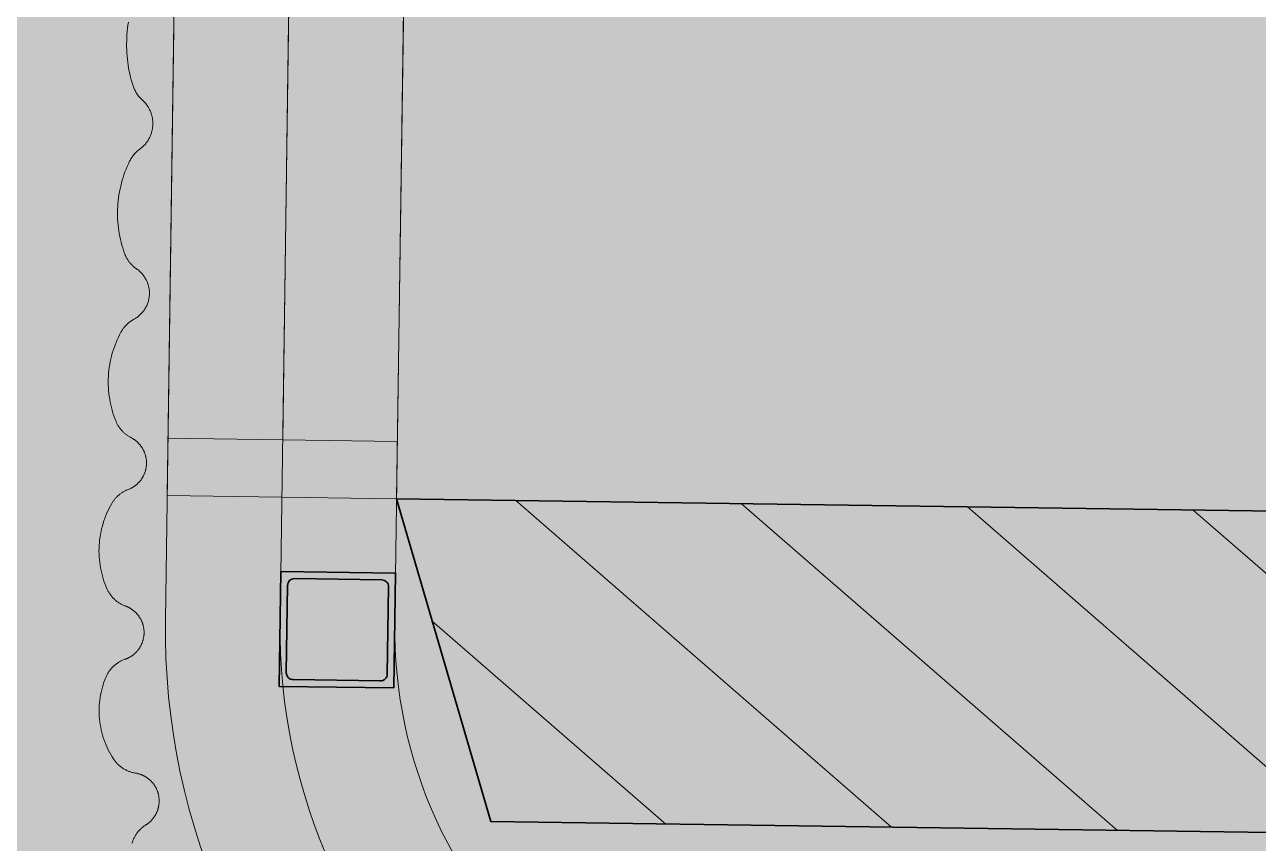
# Model space of a CAD drawing. Header units: millimetres. Extents: x 833941507 to 1669051331, y 817666127 to 1636299673.
# Drawn here: x 834547842 to 834548379, y 817985680 to 817986036 of the extents above; entities that cross this region are included whole.
import ezdxf

# ---------------------------------------------------------------- set-up
doc = ezdxf.new("R2010")
doc.units = ezdxf.units.MM
doc.header["$LTSCALE"] = 3
for name, color, linetype, lineweight in [('Hatch (LTC&CB)', 252, 'Continuous', 35), ('UAJ-22INWA', 6, 'Continuous', 35), ('UAJ-22INWA-a', 1, 'Continuous', 13), ('UAJ-22INWA-d', 7, 'Continuous', 5), ('UAJ-22INWA-h', 251, 'Continuous', 9), ('UAJ-23FLOR-a', 1, 'Continuous', 13), ('UAJ-23FLOR-h', 251, 'Continuous', 9), ('UAJ-42INFI', 1, 'Continuous', 18), ('UAJ-42INFI-h', 251, 'Continuous', 9), ('UAJ-53WATE', 6, 'Continuous', 13)]:
    doc.layers.add(name, color=color, linetype=linetype, lineweight=lineweight)
doc.layers.add('UAJ-00XREF', color=7, linetype='Continuous')

# ---------------------------------------------------------------- blocks, each defined once
blk = doc.blocks.new('GBP-LTC-LB01')
at = {"layer": 'UAJ-23FLOR-h'}
h = blk.add_hatch(dxfattribs=at)
h.set_pattern_fill('EARTH,_O', color=256, scale=180, angle=45)
h.set_pattern_definition([(48.9989, (834576001.8, 818046085.3), (-112.727, 1612.5107), [1143, -1143]), (48.9989, (834575678.3, 818046366.6), (-112.727, 1612.5107), [1143, -1143]), (48.9989, (834575354.8, 818046647.8), (-112.727, 1612.5107), [1143, -1143]), (138.9989, (834575340.7, 818046849.3), (-1612.5107, -112.727), [1143, -1143]), (138.9989, (834575621.9, 818047172.8), (-1612.5107, -112.727), [1143, -1143]), (138.9989, (834575903.1, 818047496.3), (-1612.5107, -112.727), [1143, -1143])])
h.paths.add_polyline_path([(834572173.05, 818200349.17), (834310583.74, 818182062.08), (834331502.24, 817882831.69), (834364939.69, 817885169.23), (834473095.7, 818011283.6), (834480533.7, 818020120.4), (834485095.05, 818025709.55), (834491375.7, 818033619), (834497063.4, 818041013), (834493145.8, 818043678.7), (834512788.5, 818074029.25), (834518712.45, 818083675.25), (834526231.3, 818096325.1), (834534646.05, 818111073.05), (834545956, 818131981.3), (834557204.6, 818154198.8), (834564040, 818168496.8), (834570941.16, 818183576.43), (834578367.8, 818200696.3)])
h.paths.add_polyline_path([(834382131.31, 817956469.98), (834418268.73, 817958996.07), (834422062.41, 817963855.9), (834428403.04, 817964299.38), (834467239.2, 818010695.58), (834466445.21, 818021738.79), (834476097.72, 818035709.03), (834485267.1, 818048983.2), (834487014.89, 818051460.43), (834497268.33, 818067303.42), (834492893.38, 818129890.09), (834448056.59, 818126755.66), (834416896.58, 818105052.11), (834382061.37, 818080788.99), (834386167.45, 818022059.16), (834377588.38, 818021459.47)], flags=16)
edge = h.paths.add_edge_path(flags=16)
edge.add_line((834540292.29, 818142076.07), (834533466.32, 818141614.13))
edge.add_line((834533466.32, 818141614.13), (834523258.01, 818143862.71))
edge.add_line((834523258.01, 818143862.71), (834525896.87, 818155838.93))
edge.add_arc((834558382.43, 818267025.45), 115835.02, 237.2183981, 253.7131266, ccw=False)
edge.add_line((834495664.92, 818169638.25), (834498267.59, 818132356.98))
edge.add_line((834498267.59, 818132356.98), (834496346.42, 818130135.01))
edge.add_line((834496346.42, 818130135.01), (834492879.88, 818129892.67))
edge.add_line((834492879.88, 818129892.67), (834494229.58, 818110587.62))
edge.add_line((834494229.58, 818110587.62), (834496326.13, 818110708.38))
edge.add_line((834496326.13, 818110708.38), (834498420.21, 818080753.55))
edge.add_line((834498420.21, 818080753.55), (834498046.12, 818080727.4))
edge.add_line((834498046.12, 818080727.4), (834498254.52, 818077746.38))
edge.add_line((834498254.52, 818077746.38), (834503061.09, 818078082.4))
edge.add_line((834503061.09, 818078082.4), (834504979.52, 818081212.1))
edge.add_line((834504979.52, 818081212.1), (834509429.02, 818088470.93))
edge.add_line((834509429.02, 818088470.93), (834515217.16, 818097913.59))
edge.add_line((834515217.16, 818097913.59), (834526067.43, 818116415.54))
edge.add_line((834526067.43, 818116415.54), (834532489.2, 818127888.68))
edge.add_line((834532489.2, 818127888.68), (834534830.9, 818132146.3))
edge.add_line((834534830.9, 818132146.3), (834540292.29, 818142076.07))
h = blk.add_hatch(dxfattribs=at)
h.set_pattern_fill('EARTH,_O', color=256, scale=180, angle=45)
h.set_pattern_definition([(45.0000001, (-1082349.7, 54794.9), (-3e-06, 1616.4461018), [1143, -1143]), (45.0000001, (-1082652.8, 55098), (-3e-06, 1616.4461018), [1143, -1143]), (45.0000001, (-1082955.9, 55401.1), (-3e-06, 1616.4461018), [1143, -1143]), (135.0000001, (-1082955.9, 55603.1), (-1616.4461018, -3e-06), [1143, -1143]), (135.0000001, (-1082652.8, 55906.2), (-1616.4461018, -3e-06), [1143, -1143]), (135.0000001, (-1082349.7, 56209.3), (-1616.4461018, -3e-06), [1143, -1143])])
h.paths.add_polyline_path([(834669469.25, 818015499.17), (834651080.82, 818014213.79), (834651091.33, 818014066.03), (834669479.76, 818015351.52)], flags=16)
edge = h.paths.add_edge_path()
edge.add_arc((834611763.61, 818123015.07), 22001.28, 94.000719, 118.688683)
edge.add_line((834601201.89, 818142315.5), (834593918.34, 818141228.38))
edge.add_arc((834611768.4, 818123014.03), 25502.69, 93.997159, 134.421275, ccw=False)
edge.add_line((834609990.68, 818148454.69), (834618164.36, 818149025.84))
edge.add_line((834618164.36, 818149025.84), (834618408.29, 818145534.91))
edge.add_line((834618408.29, 818145534.91), (834616365.41, 818145392.16))
edge.add_line((834616365.41, 818145392.16), (834616609.39, 818141900.69))
edge.add_line((834616609.39, 818141900.69), (834611621.55, 818141552.15))
edge.add_line((834611621.55, 818141552.15), (834611377.61, 818145043.07))
edge.add_line((834611377.61, 818145043.07), (834610228.61, 818144962.74))
h.paths.add_polyline_path([(834673232.94, 818197365.88), (834607546.49, 818192773.89), (834599172.5, 818174435.3), (834588349.1, 818152374.5), (834578621.55, 818133890.65), (834568418.3, 818115665.3), (834556456.7, 818095618.3), (834546606.4, 818080041.6), (834532219.3, 818058623.75), (834523692.15, 818046595.75), (834515683.5, 818035708.5), (834508244.2, 818025929.9), (834500656.3, 818016266.1), (834489786.8, 818002934.1), (834483448.3, 817995421.3), (834478637.6, 817989841.7), (834458453.75, 817967379.3), (834441506.5, 817949096.36), (834383075.75, 817886437.08), (834482026.69, 817893354.51), (834551919.04, 817920008.6), (834634905.13, 817930637.13), (834634023, 817939309.35), (834633770.07, 817941795.89), (834633577.69, 817943687.02), (834508697.04, 817930983.61), (834507053.46, 817930191.44), (834506409.46, 817939426.96), (834507656.94, 817945566.73), (834503417.08, 818006767.03), (834503064.37, 818011762.67), (834514052.91, 818025791.94), (834520784.65, 818034889.35), (834526318.86, 818042436.94), (834532381.69, 818050705.63), (834536345.72, 818056472.68), (834542258.41, 818065225.62), (834550405.86, 818077286.91), (834561579, 818095001.96), (834574522.66, 818117080.03), (834587768.88, 818140310.21), (834609774.13, 818143594.98), (834610001.97, 818140335.89), (834634252.54, 818142031.47), (834636806.9, 818105492.47), (834642791.48, 818105913.75), (834646278.56, 818056032.58), (834640293.17, 818055614.16), (834643382.34, 818011424.91), (834641138.41, 818011267.96), (834645775.78, 817944927.87), (834639048.36, 817944243.52), (834640362.12, 817931328.11), (834651070.39, 817932706.91), (834650587.67, 817936476.13), (834685105.74, 817940896.86), (834685588.46, 817937127.64), (834691373.79, 817937868.57)])
blk = doc.blocks.new('*U1272')
at = {"layer": 'UAJ-22INWA-h'}
h = blk.add_hatch(color=256, dxfattribs=at)
h.dxf.hatch_style = 1
h.paths.add_polyline_path([(0, -10), (50, -10), (50, 40), (0, 40)])
edge = h.paths.add_edge_path(flags=16)
edge.add_line((6, -7), (44, -7))
edge.add_arc((44, -4), 3, 270, 360)
edge.add_line((47, -4), (47, 34))
edge.add_arc((44, 34), 3, 360, 450)
edge.add_line((44, 37), (6, 37))
edge.add_arc((6, 34), 3, 90, 180)
edge.add_line((3, 34), (3, -4))
edge.add_arc((6, -4), 3, 180, 270)
at = {"layer": 'UAJ-22INWA'}
blk.add_lwpolyline([(0, -10), (50, -10), (50, 40), (0, 40)], close=True, dxfattribs=at)
blk.add_lwpolyline([(6, -7), (44, -7, 0.414214), (47, -4), (47, 34, 0.414214), (44, 37), (6, 37, 0.414214), (3, 34), (3, -4, 0.414214)], format="xyb", close=True, dxfattribs=at)
blk = doc.blocks.new('*U1209')
at = {"layer": 'UAJ-22INWA-a', "rotation": 179.9999999964139}
blk.add_blockref('*U1272', (50, -10), dxfattribs=at)
blk = doc.blocks.new('*U1210')
at = {"color": 0, "linetype": 'ByBlock', "lineweight": -2, "transparency": 16777216, "rotation": 269.1920313998855}
blk.add_blockref('*U1209', (834548003.22, 817985797.2), dxfattribs=at)
blk = doc.blocks.new('*U1201')
at = {"layer": 'UAJ-22INWA-d'}
for p, q in [((625, 100), (625, 0)), ((650, 100), (650, 0)), ((625, 50), (25, 50)), ((650, 0), (0, 0))]:
    blk.add_line(p, q, dxfattribs=at)
at = {"layer": 'UAJ-23FLOR-a'}
for p, q in [((650, 550), (650, 100)), ((650, 100), (0, 100))]:
    blk.add_line(p, q, dxfattribs=at)
blk = doc.blocks.new('inf_010')
at = {"layer": 'UAJ-42INFI'}
for points in [[(889560356, 757795264.89), (889560355.71, 757795266.16), (889560355.44, 757795267.44), (889560355.2, 757795268.73), (889560354.98, 757795270.03), (889560354.8, 757795271.34), (889560354.64, 757795272.66), (889560354.52, 757795273.98), (889560354.42, 757795275.31), (889560354.36, 757795276.65), (889560354.32, 757795277.98), (889560354.32, 757795279.32), (889560354.34, 757795280.66), (889560354.4, 757795282.01), (889560354.49, 757795283.35), (889560354.61, 757795284.69), (889560354.75, 757795286.02), (889560354.93, 757795287.36), (889560355.14, 757795288.68), (889560355.38, 757795290.01), (889560355.65, 757795291.32), (889560355.95, 757795292.63)], [(889560359.56, 757795258.46), (889560359.25, 757795258.8), (889560358.94, 757795259.15), (889560358.65, 757795259.5), (889560358.36, 757795259.87), (889560358.09, 757795260.25), (889560357.83, 757795260.64), (889560357.59, 757795261.04), (889560357.35, 757795261.44), (889560357.13, 757795261.85), (889560356.93, 757795262.27), (889560356.74, 757795262.7), (889560356.56, 757795263.13), (889560356.4, 757795263.56), (889560356.25, 757795264), (889560356.12, 757795264.45), (889560356, 757795264.89)], [(889560356.93, 757795237.03), (889560357.25, 757795237.24), (889560357.56, 757795237.45), (889560357.87, 757795237.67), (889560358.17, 757795237.9), (889560358.47, 757795238.14), (889560358.76, 757795238.39), (889560359.05, 757795238.65), (889560359.33, 757795238.92), (889560359.6, 757795239.19), (889560359.87, 757795239.48), (889560360.13, 757795239.77), (889560360.38, 757795240.07), (889560360.62, 757795240.38), (889560360.86, 757795240.7), (889560361.08, 757795241.02), (889560361.3, 757795241.35), (889560361.51, 757795241.68), (889560361.71, 757795242.02), (889560361.89, 757795242.37), (889560362.07, 757795242.72), (889560362.24, 757795243.07), (889560362.39, 757795243.43), (889560362.54, 757795243.79), (889560362.68, 757795244.15), (889560362.8, 757795244.52), (889560362.92, 757795244.89), (889560363.02, 757795245.26), (889560363.11, 757795245.63), (889560363.2, 757795246), (889560363.27, 757795246.38), (889560363.33, 757795246.75), (889560363.38, 757795247.12), (889560363.42, 757795247.49), (889560363.45, 757795247.87), (889560363.47, 757795248.25), (889560363.48, 757795248.63), (889560363.48, 757795249.01), (889560363.47, 757795249.4), (889560363.45, 757795249.78), (889560363.41, 757795250.17), (889560363.37, 757795250.56), (889560363.32, 757795250.94), (889560363.25, 757795251.33), (889560363.17, 757795251.71), (889560363.09, 757795252.09), (889560362.99, 757795252.47), (889560362.88, 757795252.85), (889560362.76, 757795253.23), (889560362.63, 757795253.6), (889560362.49, 757795253.96), (889560362.33, 757795254.33), (889560362.17, 757795254.68), (889560362, 757795255.04), (889560361.82, 757795255.38), (889560361.63, 757795255.72), (889560361.43, 757795256.06), (889560361.23, 757795256.39), (889560361.01, 757795256.71), (889560360.79, 757795257.02), (889560360.55, 757795257.32), (889560360.32, 757795257.62), (889560360.07, 757795257.91), (889560359.82, 757795258.19), (889560359.56, 757795258.46)], [(889560352.21, 757795232.18), (889560352.43, 757795232.54), (889560352.66, 757795232.9), (889560352.9, 757795233.25), (889560353.16, 757795233.59), (889560353.42, 757795233.93), (889560353.7, 757795234.26), (889560353.98, 757795234.58), (889560354.28, 757795234.9), (889560354.58, 757795235.2), (889560354.89, 757795235.49), (889560355.21, 757795235.78), (889560355.54, 757795236.05), (889560355.88, 757795236.31), (889560356.23, 757795236.56), (889560356.58, 757795236.81), (889560356.93, 757795237.03)], [(889560347.22, 757795192.33), (889560346.89, 757795193.55), (889560346.59, 757795194.78), (889560346.32, 757795196.02), (889560346.08, 757795197.27), (889560345.86, 757795198.53), (889560345.68, 757795199.8), (889560345.53, 757795201.08), (889560345.42, 757795202.37), (889560345.33, 757795203.66), (889560345.28, 757795204.95), (889560345.26, 757795206.25), (889560345.27, 757795207.56), (889560345.32, 757795208.86), (889560345.4, 757795210.16), (889560345.51, 757795211.47), (889560345.66, 757795212.76), (889560345.84, 757795214.06), (889560346.05, 757795215.35), (889560346.29, 757795216.63), (889560346.57, 757795217.9), (889560346.88, 757795219.17), (889560347.22, 757795220.43), (889560347.59, 757795221.67), (889560347.99, 757795222.9), (889560348.42, 757795224.12), (889560348.88, 757795225.32), (889560349.37, 757795226.51), (889560349.89, 757795227.68), (889560350.43, 757795228.83), (889560351, 757795229.97), (889560351.6, 757795231.08), (889560352.21, 757795232.18)], [(889560351.99, 757795185.2), (889560351.78, 757795185.37), (889560351.57, 757795185.54), (889560351.37, 757795185.72), (889560351.17, 757795185.9), (889560350.97, 757795186.09), (889560350.78, 757795186.28), (889560350.59, 757795186.47), (889560350.4, 757795186.67), (889560350.22, 757795186.87), (889560350.04, 757795187.08), (889560349.86, 757795187.29), (889560349.69, 757795187.5), (889560349.52, 757795187.72), (889560349.36, 757795187.94), (889560349.2, 757795188.16), (889560349.04, 757795188.39), (889560348.89, 757795188.62), (889560348.75, 757795188.85), (889560348.61, 757795189.09), (889560348.47, 757795189.33), (889560348.34, 757795189.57), (889560348.21, 757795189.81), (889560348.09, 757795190.06), (889560347.97, 757795190.3), (889560347.86, 757795190.55), (889560347.75, 757795190.8), (889560347.65, 757795191.06), (889560347.56, 757795191.31), (889560347.46, 757795191.56), (889560347.38, 757795191.82), (889560347.3, 757795192.08), (889560347.22, 757795192.33)], [(889560349.28, 757795163.38), (889560349.64, 757795163.55), (889560350, 757795163.73), (889560350.35, 757795163.93), (889560350.7, 757795164.13), (889560351.04, 757795164.35), (889560351.38, 757795164.58), (889560351.71, 757795164.82), (889560352.04, 757795165.07), (889560352.36, 757795165.34), (889560352.67, 757795165.61), (889560352.97, 757795165.9), (889560353.27, 757795166.2), (889560353.55, 757795166.5), (889560353.83, 757795166.82), (889560354.09, 757795167.15), (889560354.35, 757795167.48), (889560354.59, 757795167.82), (889560354.83, 757795168.17), (889560355.05, 757795168.53), (889560355.26, 757795168.89), (889560355.45, 757795169.26), (889560355.64, 757795169.64), (889560355.81, 757795170.02), (889560355.96, 757795170.4), (889560356.11, 757795170.79), (889560356.24, 757795171.18), (889560356.36, 757795171.57), (889560356.47, 757795171.96), (889560356.56, 757795172.35), (889560356.64, 757795172.75), (889560356.71, 757795173.14), (889560356.76, 757795173.53), (889560356.8, 757795173.93), (889560356.83, 757795174.32), (889560356.85, 757795174.72), (889560356.86, 757795175.13), (889560356.85, 757795175.53), (889560356.83, 757795175.94), (889560356.8, 757795176.35), (889560356.75, 757795176.76), (889560356.69, 757795177.17), (889560356.62, 757795177.58), (889560356.53, 757795177.99), (889560356.43, 757795178.4), (889560356.32, 757795178.8), (889560356.19, 757795179.2), (889560356.05, 757795179.6), (889560355.9, 757795179.99), (889560355.73, 757795180.38), (889560355.56, 757795180.76), (889560355.36, 757795181.13), (889560355.16, 757795181.5), (889560354.95, 757795181.86), (889560354.72, 757795182.21), (889560354.49, 757795182.55), (889560354.24, 757795182.89), (889560353.99, 757795183.21), (889560353.73, 757795183.53), (889560353.45, 757795183.83), (889560353.17, 757795184.13), (889560352.89, 757795184.41), (889560352.59, 757795184.69), (889560352.29, 757795184.95), (889560351.99, 757795185.2)], [(889560343.22, 757795158.13), (889560343.36, 757795158.34), (889560343.5, 757795158.54), (889560343.65, 757795158.75), (889560343.79, 757795158.96), (889560343.95, 757795159.16), (889560344.1, 757795159.36), (889560344.26, 757795159.56), (889560344.43, 757795159.75), (889560344.6, 757795159.94), (889560344.77, 757795160.13), (889560344.94, 757795160.32), (889560345.12, 757795160.5), (889560345.3, 757795160.68), (889560345.49, 757795160.86), (889560345.68, 757795161.03), (889560345.87, 757795161.2), (889560346.06, 757795161.36), (889560346.26, 757795161.53), (889560346.46, 757795161.69), (889560346.67, 757795161.84), (889560346.87, 757795161.99), (889560347.08, 757795162.14), (889560347.29, 757795162.28), (889560347.51, 757795162.42), (889560347.72, 757795162.56), (889560347.94, 757795162.69), (889560348.16, 757795162.81), (889560348.38, 757795162.94), (889560348.6, 757795163.06), (889560348.83, 757795163.17), (889560349.06, 757795163.28), (889560349.28, 757795163.38)], [(889560338.33, 757795119.78), (889560337.97, 757795120.94), (889560337.64, 757795122.11), (889560337.35, 757795123.3), (889560337.08, 757795124.5), (889560336.85, 757795125.72), (889560336.65, 757795126.94), (889560336.48, 757795128.17), (889560336.34, 757795129.42), (889560336.24, 757795130.67), (889560336.17, 757795131.92), (889560336.14, 757795133.18), (889560336.14, 757795134.45), (889560336.18, 757795135.71), (889560336.25, 757795136.98), (889560336.36, 757795138.24), (889560336.5, 757795139.5), (889560336.68, 757795140.75), (889560336.89, 757795142), (889560337.14, 757795143.24), (889560337.42, 757795144.48), (889560337.74, 757795145.7), (889560338.09, 757795146.91), (889560338.47, 757795148.11), (889560338.88, 757795149.3), (889560339.32, 757795150.46), (889560339.8, 757795151.62), (889560340.3, 757795152.75), (889560340.83, 757795153.87), (889560341.39, 757795154.96), (889560341.98, 757795156.04), (889560342.59, 757795157.09), (889560343.22, 757795158.13)], [(889560344.43, 757795112.08), (889560344.16, 757795112.24), (889560343.91, 757795112.41), (889560343.65, 757795112.58), (889560343.4, 757795112.76), (889560343.15, 757795112.95), (889560342.9, 757795113.14), (889560342.66, 757795113.34), (889560342.42, 757795113.54), (889560342.18, 757795113.75), (889560341.95, 757795113.97), (889560341.73, 757795114.19), (889560341.51, 757795114.42), (889560341.29, 757795114.65), (889560341.08, 757795114.89), (889560340.88, 757795115.13), (889560340.68, 757795115.38), (889560340.48, 757795115.63), (889560340.3, 757795115.88), (889560340.11, 757795116.14), (889560339.94, 757795116.4), (889560339.77, 757795116.67), (889560339.6, 757795116.94), (889560339.45, 757795117.21), (889560339.29, 757795117.49), (889560339.15, 757795117.77), (889560339.01, 757795118.05), (889560338.88, 757795118.33), (889560338.76, 757795118.62), (889560338.64, 757795118.91), (889560338.53, 757795119.2), (889560338.42, 757795119.49), (889560338.33, 757795119.78)], [(889560341.63, 757795089.59), (889560342.03, 757795089.72), (889560342.43, 757795089.87), (889560342.83, 757795090.03), (889560343.03, 757795090.12), (889560343.23, 757795090.21), (889560343.43, 757795090.3), (889560343.63, 757795090.4), (889560343.82, 757795090.5), (889560344.02, 757795090.6), (889560344.21, 757795090.71), (889560344.41, 757795090.83), (889560344.6, 757795090.94), (889560344.79, 757795091.06), (889560344.97, 757795091.19), (889560345.16, 757795091.32), (889560345.34, 757795091.45), (889560345.52, 757795091.58), (889560345.7, 757795091.72), (889560345.88, 757795091.86), (889560346.06, 757795092.01), (889560346.23, 757795092.16), (889560346.4, 757795092.31), (889560346.57, 757795092.47), (889560346.73, 757795092.63), (889560346.89, 757795092.79), (889560347.05, 757795092.96), (889560347.21, 757795093.12), (889560347.36, 757795093.3), (889560347.51, 757795093.47), (889560347.66, 757795093.65), (889560347.8, 757795093.83), (889560347.94, 757795094.01), (889560348.07, 757795094.19), (889560348.21, 757795094.38), (889560348.34, 757795094.57), (889560348.46, 757795094.76), (889560348.58, 757795094.95), (889560348.7, 757795095.15), (889560348.81, 757795095.35), (889560348.92, 757795095.55), (889560349.03, 757795095.75), (889560349.13, 757795095.95), (889560349.23, 757795096.15), (889560349.33, 757795096.36), (889560349.42, 757795096.56), (889560349.5, 757795096.77), (889560349.59, 757795096.98), (889560349.67, 757795097.19), (889560349.74, 757795097.4), (889560349.81, 757795097.61), (889560349.88, 757795097.82), (889560349.94, 757795098.03), (889560350, 757795098.24), (889560350.05, 757795098.45), (889560350.11, 757795098.66), (889560350.2, 757795099.08), (889560350.27, 757795099.51), (889560350.33, 757795099.93), (889560350.37, 757795100.35), (889560350.41, 757795100.77), (889560350.42, 757795101.21), (889560350.42, 757795101.42), (889560350.42, 757795101.64), (889560350.42, 757795101.86), (889560350.41, 757795102.08), (889560350.4, 757795102.3), (889560350.38, 757795102.52), (889560350.36, 757795102.74), (889560350.33, 757795102.97), (889560350.3, 757795103.19), (889560350.27, 757795103.41), (889560350.23, 757795103.63), (889560350.19, 757795103.85), (889560350.15, 757795104.07), (889560350.1, 757795104.3), (889560350.04, 757795104.52), (889560349.98, 757795104.74), (889560349.92, 757795104.96), (889560349.85, 757795105.17), (889560349.78, 757795105.39), (889560349.71, 757795105.61), (889560349.63, 757795105.82), (889560349.55, 757795106.04), (889560349.46, 757795106.25), (889560349.37, 757795106.46), (889560349.28, 757795106.67), (889560349.18, 757795106.88), (889560349.08, 757795107.08), (889560348.97, 757795107.29), (889560348.86, 757795107.49), (889560348.75, 757795107.69), (889560348.63, 757795107.88), (889560348.51, 757795108.08), (889560348.39, 757795108.27), (889560348.26, 757795108.46), (889560348.13, 757795108.65), (889560347.99, 757795108.83), (889560347.86, 757795109.01), (889560347.72, 757795109.19), (889560347.57, 757795109.37), (889560347.43, 757795109.54), (889560347.28, 757795109.71), (889560347.13, 757795109.88), (889560346.97, 757795110.04), (889560346.82, 757795110.2), (889560346.66, 757795110.36), (889560346.5, 757795110.51), (889560346.33, 757795110.66), (889560346.17, 757795110.81), (889560346, 757795110.95), (889560345.83, 757795111.09), (889560345.66, 757795111.23), (889560345.49, 757795111.36), (889560345.14, 757795111.61), (889560344.79, 757795111.85), (889560344.43, 757795112.08)], [(889560334.13, 757795084.09), (889560334.3, 757795084.33), (889560334.47, 757795084.56), (889560334.65, 757795084.8), (889560334.83, 757795085.03), (889560335.02, 757795085.25), (889560335.21, 757795085.48), (889560335.41, 757795085.7), (889560335.61, 757795085.91), (889560335.82, 757795086.12), (889560336.03, 757795086.33), (889560336.25, 757795086.54), (889560336.47, 757795086.73), (889560336.7, 757795086.93), (889560336.93, 757795087.12), (889560337.17, 757795087.3), (889560337.41, 757795087.48), (889560337.65, 757795087.66), (889560337.9, 757795087.83), (889560338.15, 757795087.99), (889560338.4, 757795088.15), (889560338.66, 757795088.3), (889560338.92, 757795088.45), (889560339.18, 757795088.59), (889560339.44, 757795088.72), (889560339.71, 757795088.85), (889560339.98, 757795088.98), (889560340.25, 757795089.1), (889560340.52, 757795089.21), (889560340.8, 757795089.31), (889560341.07, 757795089.41), (889560341.35, 757795089.51), (889560341.63, 757795089.59)], [(889560329.37, 757795047.2), (889560328.99, 757795048.3), (889560328.65, 757795049.42), (889560328.33, 757795050.56), (889560328.04, 757795051.71), (889560327.79, 757795052.88), (889560327.57, 757795054.06), (889560327.39, 757795055.25), (889560327.24, 757795056.45), (889560327.12, 757795057.66), (889560327.04, 757795058.87), (889560327, 757795060.09), (889560326.99, 757795061.32), (889560327.02, 757795062.54), (889560327.08, 757795063.77), (889560327.19, 757795064.99), (889560327.33, 757795066.21), (889560327.5, 757795067.43), (889560327.71, 757795068.64), (889560327.96, 757795069.84), (889560328.24, 757795071.04), (889560328.56, 757795072.22), (889560328.91, 757795073.39), (889560329.3, 757795074.54), (889560329.72, 757795075.68), (889560330.17, 757795076.8), (889560330.65, 757795077.91), (889560331.16, 757795078.99), (889560331.7, 757795080.06), (889560332.27, 757795081.1), (889560332.87, 757795082.12), (889560333.49, 757795083.12), (889560334.13, 757795084.09)], [(889560336.89, 757795039.09), (889560336.58, 757795039.24), (889560336.26, 757795039.39), (889560335.95, 757795039.55), (889560335.65, 757795039.72), (889560335.34, 757795039.9), (889560335.04, 757795040.08), (889560334.74, 757795040.28), (889560334.45, 757795040.48), (889560334.16, 757795040.69), (889560333.88, 757795040.91), (889560333.6, 757795041.13), (889560333.33, 757795041.37), (889560333.06, 757795041.61), (889560332.8, 757795041.85), (889560332.54, 757795042.11), (889560332.3, 757795042.37), (889560332.05, 757795042.64), (889560331.82, 757795042.91), (889560331.59, 757795043.19), (889560331.37, 757795043.47), (889560331.16, 757795043.76), (889560330.96, 757795044.06), (889560330.76, 757795044.36), (889560330.57, 757795044.66), (889560330.39, 757795044.97), (889560330.22, 757795045.28), (889560330.06, 757795045.59), (889560329.9, 757795045.91), (889560329.75, 757795046.23), (889560329.62, 757795046.55), (889560329.49, 757795046.87), (889560329.37, 757795047.2)], [(889560335.09, 757795015.94), (889560335.31, 757795016), (889560335.52, 757795016.06), (889560335.74, 757795016.13), (889560335.95, 757795016.2), (889560336.17, 757795016.28), (889560336.38, 757795016.36), (889560336.6, 757795016.45), (889560336.81, 757795016.54), (889560337.02, 757795016.63), (889560337.23, 757795016.73), (889560337.44, 757795016.83), (889560337.65, 757795016.94), (889560337.86, 757795017.05), (889560338.06, 757795017.17), (889560338.27, 757795017.29), (889560338.47, 757795017.42), (889560338.67, 757795017.54), (889560338.87, 757795017.68), (889560339.07, 757795017.82), (889560339.26, 757795017.96), (889560339.46, 757795018.1), (889560339.65, 757795018.25), (889560339.83, 757795018.41), (889560340.02, 757795018.57), (889560340.2, 757795018.73), (889560340.38, 757795018.89), (889560340.55, 757795019.06), (889560340.73, 757795019.24), (889560340.89, 757795019.41), (889560341.06, 757795019.59), (889560341.22, 757795019.78), (889560341.38, 757795019.96), (889560341.53, 757795020.15), (889560341.68, 757795020.35), (889560341.83, 757795020.54), (889560341.97, 757795020.74), (889560342.11, 757795020.94), (889560342.25, 757795021.15), (889560342.38, 757795021.35), (889560342.5, 757795021.56), (889560342.63, 757795021.77), (889560342.74, 757795021.98), (889560342.86, 757795022.2), (889560342.96, 757795022.41), (889560343.07, 757795022.63), (889560343.17, 757795022.85), (889560343.26, 757795023.07), (889560343.35, 757795023.29), (889560343.44, 757795023.51), (889560343.52, 757795023.74), (889560343.6, 757795023.96), (889560343.67, 757795024.18), (889560343.74, 757795024.41), (889560343.8, 757795024.63), (889560343.86, 757795024.86), (889560343.91, 757795025.09), (889560343.96, 757795025.31), (889560344.01, 757795025.54), (889560344.05, 757795025.76), (889560344.08, 757795025.99), (889560344.11, 757795026.21), (889560344.14, 757795026.44), (889560344.17, 757795026.66), (889560344.19, 757795026.88), (889560344.2, 757795027.1), (889560344.21, 757795027.33), (889560344.22, 757795027.55), (889560344.22, 757795027.78), (889560344.22, 757795028.01), (889560344.22, 757795028.23), (889560344.21, 757795028.46), (889560344.19, 757795028.69), (889560344.17, 757795028.93), (889560344.15, 757795029.16), (889560344.12, 757795029.39), (889560344.09, 757795029.62), (889560344.05, 757795029.86), (889560344.01, 757795030.09), (889560343.97, 757795030.32), (889560343.92, 757795030.56), (889560343.86, 757795030.79), (889560343.8, 757795031.02), (889560343.74, 757795031.25), (889560343.67, 757795031.48), (889560343.59, 757795031.71), (889560343.52, 757795031.94), (889560343.43, 757795032.17), (889560343.35, 757795032.4), (889560343.25, 757795032.62), (889560343.16, 757795032.84), (889560343.05, 757795033.07), (889560342.95, 757795033.29), (889560342.84, 757795033.5), (889560342.72, 757795033.72), (889560342.6, 757795033.93), (889560342.48, 757795034.15), (889560342.35, 757795034.35), (889560342.22, 757795034.56), (889560342.09, 757795034.76), (889560341.95, 757795034.96), (889560341.8, 757795035.16), (889560341.66, 757795035.36), (889560341.5, 757795035.55), (889560341.35, 757795035.74), (889560341.19, 757795035.92), (889560341.03, 757795036.1), (889560340.87, 757795036.28), (889560340.7, 757795036.45), (889560340.53, 757795036.62), (889560340.36, 757795036.79), (889560340.18, 757795036.95), (889560340, 757795037.11), (889560339.82, 757795037.27), (889560339.64, 757795037.42), (889560339.45, 757795037.57), (889560339.26, 757795037.71), (889560339.07, 757795037.85), (889560338.88, 757795037.98), (889560338.69, 757795038.11), (889560338.49, 757795038.24), (889560338.3, 757795038.36), (889560338.1, 757795038.48), (889560337.9, 757795038.59), (889560337.7, 757795038.7), (889560337.5, 757795038.8), (889560337.3, 757795038.9), (889560337.09, 757795039), (889560336.89, 757795039.09)], [(889560326.17, 757795008.64), (889560326.34, 757795008.96), (889560326.51, 757795009.28), (889560326.7, 757795009.59), (889560326.89, 757795009.91), (889560327.09, 757795010.21), (889560327.3, 757795010.52), (889560327.52, 757795010.82), (889560327.74, 757795011.11), (889560327.98, 757795011.4), (889560328.22, 757795011.69), (889560328.48, 757795011.96), (889560328.74, 757795012.23), (889560329, 757795012.5), (889560329.28, 757795012.76), (889560329.56, 757795013.01), (889560329.85, 757795013.25), (889560330.14, 757795013.48), (889560330.44, 757795013.71), (889560330.75, 757795013.93), (889560331.06, 757795014.14), (889560331.38, 757795014.34), (889560331.7, 757795014.53), (889560332.03, 757795014.72), (889560332.36, 757795014.89), (889560332.69, 757795015.05), (889560333.03, 757795015.21), (889560333.37, 757795015.36), (889560333.71, 757795015.49), (889560334.05, 757795015.62), (889560334.4, 757795015.73), (889560334.75, 757795015.84), (889560335.09, 757795015.94)], [(889560327.05, 757794973.03), (889560326.52, 757794974.01), (889560326.02, 757794975.02), (889560325.54, 757794976.04), (889560325.09, 757794977.09), (889560324.67, 757794978.15), (889560324.27, 757794979.23), (889560323.92, 757794980.33), (889560323.59, 757794981.45), (889560323.29, 757794982.58), (889560323.03, 757794983.72), (889560322.81, 757794984.87), (889560322.61, 757794986.03), (889560322.46, 757794987.19), (889560322.34, 757794988.37), (889560322.25, 757794989.54), (889560322.21, 757794990.72), (889560322.2, 757794991.91), (889560322.22, 757794993.09), (889560322.28, 757794994.26), (889560322.38, 757794995.44), (889560322.52, 757794996.61), (889560322.69, 757794997.77), (889560322.89, 757794998.92), (889560323.13, 757795000.06), (889560323.4, 757795001.19), (889560323.71, 757795002.3), (889560324.04, 757795003.4), (889560324.41, 757795004.49), (889560324.81, 757795005.55), (889560325.24, 757795006.6), (889560325.69, 757795007.63), (889560326.17, 757795008.64)], [(889560336.13, 757794966.22), (889560335.78, 757794966.3), (889560335.44, 757794966.39), (889560335.1, 757794966.5), (889560334.75, 757794966.61), (889560334.41, 757794966.73), (889560334.07, 757794966.86), (889560333.74, 757794967), (889560333.4, 757794967.15), (889560333.07, 757794967.31), (889560332.74, 757794967.48), (889560332.42, 757794967.65), (889560332.1, 757794967.84), (889560331.78, 757794968.03), (889560331.47, 757794968.23), (889560331.17, 757794968.44), (889560330.87, 757794968.66), (889560330.58, 757794968.89), (889560330.29, 757794969.12), (889560330.01, 757794969.36), (889560329.73, 757794969.61), (889560329.47, 757794969.87), (889560329.21, 757794970.13), (889560328.96, 757794970.39), (889560328.71, 757794970.67), (889560328.47, 757794970.95), (889560328.25, 757794971.23), (889560328.03, 757794971.52), (889560327.81, 757794971.81), (889560327.61, 757794972.11), (889560327.42, 757794972.41), (889560327.23, 757794972.72), (889560327.05, 757794973.03)], [(889560339.15, 757794943.36), (889560339.34, 757794943.47), (889560339.53, 757794943.57), (889560339.72, 757794943.69), (889560339.91, 757794943.8), (889560340.1, 757794943.93), (889560340.29, 757794944.05), (889560340.48, 757794944.18), (889560340.66, 757794944.31), (889560340.84, 757794944.45), (889560341.03, 757794944.59), (889560341.2, 757794944.74), (889560341.38, 757794944.89), (889560341.56, 757794945.04), (889560341.73, 757794945.2), (889560341.9, 757794945.36), (889560342.07, 757794945.52), (889560342.23, 757794945.69), (889560342.39, 757794945.86), (889560342.55, 757794946.03), (889560342.71, 757794946.21), (889560342.86, 757794946.39), (889560343.01, 757794946.58), (889560343.16, 757794946.77), (889560343.3, 757794946.96), (889560343.44, 757794947.15), (889560343.58, 757794947.35), (889560343.71, 757794947.55), (889560343.84, 757794947.76), (889560343.96, 757794947.96), (889560344.08, 757794948.17), (889560344.2, 757794948.38), (889560344.31, 757794948.59), (889560344.42, 757794948.81), (889560344.52, 757794949.03), (889560344.62, 757794949.24), (889560344.72, 757794949.46), (889560344.81, 757794949.69), (889560344.89, 757794949.91), (889560344.98, 757794950.14), (889560345.05, 757794950.36), (889560345.13, 757794950.59), (889560345.19, 757794950.82), (889560345.26, 757794951.05), (889560345.32, 757794951.28), (889560345.37, 757794951.51), (889560345.42, 757794951.74), (889560345.47, 757794951.97), (889560345.51, 757794952.2), (889560345.54, 757794952.44), (889560345.58, 757794952.67), (889560345.6, 757794952.9), (889560345.63, 757794953.13), (889560345.64, 757794953.36), (889560345.66, 757794953.59), (889560345.67, 757794953.82), (889560345.67, 757794954.05), (889560345.67, 757794954.28), (889560345.67, 757794954.5), (889560345.66, 757794954.73), (889560345.65, 757794954.95), (889560345.64, 757794955.18), (889560345.62, 757794955.4), (889560345.6, 757794955.62), (889560345.57, 757794955.84), (889560345.54, 757794956.05), (889560345.5, 757794956.27), (889560345.46, 757794956.49), (889560345.42, 757794956.71), (889560345.37, 757794956.93), (889560345.32, 757794957.15), (889560345.27, 757794957.37), (889560345.21, 757794957.59), (889560345.14, 757794957.81), (889560345.07, 757794958.03), (889560345, 757794958.24), (889560344.92, 757794958.46), (889560344.84, 757794958.68), (889560344.75, 757794958.9), (889560344.66, 757794959.11), (889560344.57, 757794959.33), (889560344.47, 757794959.54), (889560344.36, 757794959.75), (889560344.26, 757794959.96), (889560344.14, 757794960.17), (889560344.03, 757794960.38), (889560343.91, 757794960.58), (889560343.78, 757794960.79), (889560343.65, 757794960.99), (889560343.52, 757794961.18), (889560343.38, 757794961.38), (889560343.24, 757794961.58), (889560343.09, 757794961.77), (889560342.94, 757794961.95), (889560342.79, 757794962.14), (889560342.63, 757794962.32), (889560342.47, 757794962.5), (889560342.31, 757794962.68), (889560342.14, 757794962.85), (889560341.97, 757794963.02), (889560341.8, 757794963.19), (889560341.62, 757794963.35), (889560341.44, 757794963.51), (889560341.26, 757794963.67), (889560341.08, 757794963.82), (889560340.89, 757794963.97), (889560340.7, 757794964.11), (889560340.51, 757794964.25), (889560340.31, 757794964.39), (889560340.11, 757794964.52), (889560339.91, 757794964.65), (889560339.71, 757794964.77), (889560339.51, 757794964.89), (889560339.31, 757794965), (889560339.1, 757794965.11), (889560338.89, 757794965.22), (889560338.68, 757794965.32), (889560338.47, 757794965.42), (889560338.26, 757794965.52), (889560338.05, 757794965.6), (889560337.84, 757794965.69), (889560337.63, 757794965.77), (889560337.41, 757794965.85), (889560337.2, 757794965.92), (889560336.99, 757794965.99), (889560336.77, 757794966.05), (889560336.56, 757794966.11), (889560336.34, 757794966.17), (889560336.13, 757794966.22)], [(889560332.52, 757794935.66), (889560332.64, 757794935.99), (889560332.77, 757794936.32), (889560332.91, 757794936.65), (889560333.06, 757794936.97), (889560333.22, 757794937.3), (889560333.38, 757794937.61), (889560333.56, 757794937.93), (889560333.74, 757794938.24), (889560333.93, 757794938.55), (889560334.13, 757794938.85), (889560334.34, 757794939.15), (889560334.55, 757794939.44), (889560334.77, 757794939.73), (889560335, 757794940.01), (889560335.24, 757794940.28), (889560335.48, 757794940.55), (889560335.74, 757794940.81), (889560335.99, 757794941.07), (889560336.25, 757794941.31), (889560336.52, 757794941.55), (889560336.8, 757794941.79), (889560337.08, 757794942.01), (889560337.36, 757794942.23), (889560337.65, 757794942.44), (889560337.94, 757794942.64), (889560338.24, 757794942.83), (889560338.54, 757794943.02), (889560338.84, 757794943.19), (889560339.15, 757794943.36)]]:
    blk.add_lwpolyline(points, dxfattribs=at)
blk = doc.blocks.new('3A35X-MADL-P-LT-B01-0')
at = {"layer": 'UAJ-22INWA-h'}
h = blk.add_hatch(dxfattribs=at)
h.set_pattern_fill('ANSI31', color=256, scale=20, angle=90)
h.set_pattern_definition([(138.99891, (834576001.76, 818046085.34), (-41.66066, -47.923265), [])])
h.paths.add_polyline_path([(834548527.29, 817986612.29), (834548154.81, 817986617.54), (834548176.32, 817988142.94)], flags=16)
h.paths.add_polyline_path([(834548003.68, 817985829.59), (834548511.26, 817985822.43), (834548587.45, 817986349.88), (834548559.49, 817986471.82), (834548012.85, 817986479.53), (834548043.6, 817988660.43), (834548201.81, 817988658.19), (834548729.75, 817986355.71), (834548632.24, 817985680.71), (834548044.72, 817985689)])
at = {"layer": 'UAJ-22INWA'}
blk.add_lwpolyline([(834548003.68, 817985829.59), (834548511.26, 817985822.43), (834548587.45, 817986349.88), (834548559.49, 817986471.82), (834548012.85, 817986479.53), (834548043.6, 817988660.43), (834548201.81, 817988658.19), (834548729.75, 817986355.71), (834548632.24, 817985680.71), (834548044.72, 817985689)], close=True, dxfattribs=at)
at = {"layer": 'UAJ-42INFI'}
for points in [[(834547988.92, 817988885.18, 0.368772), (834547946.07, 817988836.4), (834547902.93, 817985776.92, 0.475055), (834548259.28, 817985478.04), (834548554.23, 817985534.48, 0.275066), (834548783.73, 817985738.18)], [(834547996.07, 817988835.69), (834547952.92, 817985776.21, 0.475055), (834548249.89, 817985527.14), (834548544.83, 817985583.59, 0.275066), (834548736.08, 817985753.34, 0.275066)]]:
    blk.add_lwpolyline(points, format="xyb", dxfattribs=at)
at = {"layer": 'UAJ-42INFI-h'}
blk.add_lwpolyline([(834548201.81, 817988658.19, 0.308281), (834548045.39, 817988787.11), (834548002.92, 817985775.51, 0.475055), (834548240.49, 817985576.25), (834548535.44, 817985632.7, 0.294947), (834548692.7, 817985782.33, 0.116476), (834548729.75, 817986355.72, 0.029016), (834548201.81, 817988658.19)], format="xyb", dxfattribs=at)
at = {"rotation": 3.998908525164564}
blk.add_blockref('inf_010', (-0.01, 0.01), dxfattribs=at)
blk.add_blockref('*U1210', (-0.01, 0.01))
at = {"layer": 'UAJ-53WATE', "rotation": 269.1920313826648}
blk.add_blockref('*U1201', (834547912.86, 817986480.94), dxfattribs=at)

msp = doc.modelspace()

# ---------------------------------------------------------------- hatches: boundary and pattern name
at = {"layer": 'Hatch (LTC&CB)'}
h = msp.add_hatch(dxfattribs=at)
h.set_pattern_fill('ANSI38', color=256, scale=100)
h.set_pattern_definition([(318.99984, (834479093.73, 818230174.15), (208.29942, 239.6197), []), (48.99984, (834479093.73, 818230174.15), (176.97914, 687.53882), [793.75, -476.25])])
edge = h.paths.add_edge_path()
edge.add_line((834601196.19, 818142314.52), (834603754.26, 818142696.37))
edge.add_line((834603754.26, 818142696.37), (834603901.9, 818141707.33))
edge.add_line((834603901.9, 818141707.33), (834603810.47, 818141693.69))
edge.add_arc((834611763.29, 818123016.36), 20300, 113.064358, 141.357581)
edge.add_line((834595907.81, 818135692.86), (834595395.45, 818135656.86))
edge.add_line((834595395.45, 818135656.86), (834583111.72, 818114341.03))
edge.add_line((834583111.72, 818114341.03), (834578121.58, 818106513.89))
edge.add_line((834578121.58, 818106513.89), (834575731.65, 818102809.5))
edge.add_line((834575731.65, 818102809.5), (834574387.45, 818100725.98))
edge.add_line((834574387.45, 818100725.98), (834573113.98, 818098752.1))
edge.add_line((834573113.98, 818098752.1), (834573145.25, 818098730.65))
edge.add_line((834573145.25, 818098730.65), (834569989.11, 818093770.2))
edge.add_line((834569989.11, 818093770.2), (834566535, 818088385.68))
edge.add_line((834566535, 818088385.68), (834566514.09, 818088398.3))
edge.add_line((834566514.09, 818088398.3), (834558743.61, 818076256.63))
edge.add_line((834558743.61, 818076256.63), (834557653.4, 818074495.71))
edge.add_line((834557653.4, 818074495.71), (834553498.92, 818068288.56))
edge.add_line((834553498.92, 818068288.56), (834548580.86, 818060932.13))
edge.add_line((834548580.86, 818060932.13), (834544328.26, 818054726.34))
edge.add_line((834544328.26, 818054726.34), (834544332.15, 818054704.66))
edge.add_line((834544332.15, 818054704.66), (834540324.6, 818048716.69))
edge.add_line((834540324.6, 818048716.69), (834541041.32, 818048232.54))
edge.add_line((834541041.32, 818048232.54), (834540089.73, 818046823.83))
edge.add_line((834540089.73, 818046823.83), (834539737.55, 818047061.73))
edge.add_line((834539737.55, 818047061.73), (834533115.75, 818038377.74))
edge.add_line((834533115.75, 818038377.74), (834515220.96, 818015146.63))
edge.add_arc((834538026.01, 818000636.26), 27030, 147.532263, 176.187088)
edge.add_line((834511055.84, 818002433.72), (834511444.99, 817996891.23))
edge.add_line((834511444.99, 817996891.23), (834511474.11, 817996474.65))
edge.add_line((834511474.11, 817996474.65), (834508641.22, 817996276.61))
edge.add_line((834508641.22, 817996276.61), (834508910.68, 817992422.05))
edge.add_line((834508910.68, 817992422.05), (834511353.38, 817992955.96))
edge.add_line((834511353.38, 817992955.96), (834513357.66, 817964213.01))
edge.add_line((834513357.66, 817964213.01), (834513308.95, 817964209.6))
edge.add_line((834513308.95, 817964209.6), (834513879.4, 817955918.75))
edge.add_line((834513879.4, 817955918.75), (834514876.61, 817955988.46))
edge.add_line((834514876.61, 817955988.46), (834515053.07, 817953464.41))
edge.add_arc((834528221.07, 817954382.99), 13200, 183.990417, 259.837233)
edge.add_line((834525891.99, 817941390.09), (834525974.53, 817940578.71))
edge.add_line((834525974.53, 817940578.71), (834555356.34, 817943567.49))
edge.add_line((834555356.34, 817943567.49), (834594711.69, 817947570.8))
edge.add_line((834594711.69, 817947570.8), (834594754.2, 817947152.96))
edge.add_line((834594754.2, 817947152.96), (834616096.9, 817949323.98))
edge.add_line((834616096.9, 817949323.98), (834631854.21, 817950926.85))
edge.add_line((834631854.21, 817950926.85), (834631836.71, 817951177.16))
edge.add_line((834631836.71, 817951177.16), (834639760.38, 817951731.08))
edge.add_line((834639760.38, 817951731.08), (834640506.97, 817944391.59))
edge.add_line((834640506.97, 817944391.59), (834508703.57, 817930984.28))
edge.add_line((834508703.57, 817930984.28), (834508663.51, 817930982.16))
edge.add_line((834508663.51, 817930982.16), (834507053.46, 817930191.44))
edge.add_line((834507053.46, 817930191.44), (834506409.46, 817939426.96))
edge.add_line((834506409.46, 817939426.96), (834507674.95, 817945699.32))
edge.add_line((834507674.95, 817945699.32), (834503067.5, 818011766.68))
edge.add_line((834503067.5, 818011766.68), (834515005.94, 818027008.3))
edge.add_line((834515005.94, 818027008.3), (834526318.86, 818042436.95))
edge.add_line((834526318.86, 818042436.95), (834533248.43, 818051887.55))
edge.add_line((834533248.43, 818051887.55), (834545204.94, 818069586.37))
edge.add_line((834545204.94, 818069586.37), (834551695.41, 818079200.62))
edge.add_line((834551695.41, 818079200.62), (834551700.66, 818079300.57))
edge.add_line((834551700.66, 818079300.57), (834554860.11, 818084257.51))
edge.add_line((834554860.11, 818084257.51), (834556162.94, 818086301.54))
edge.add_line((834556162.94, 818086301.54), (834561579.11, 818095002.15))
edge.add_line((834561579.11, 818095002.15), (834564610.19, 818100023.59))
edge.add_line((834564610.19, 818100023.59), (834566711.84, 818103505.28))
edge.add_line((834566711.84, 818103505.28), (834567220.96, 818104369.68))
edge.add_line((834567220.96, 818104369.68), (834571219.85, 818111331.33))
edge.add_line((834571219.85, 818111331.33), (834579233.58, 818125278.3))
edge.add_line((834579233.58, 818125278.3), (834584805.19, 818135090.79))
edge.add_line((834584805.19, 818135090.79), (834587768.44, 818140310.15))
edge.add_line((834587768.44, 818140310.15), (834593953.37, 818141233.38))
edge.add_arc((834611682.41, 818123278.84), 25232.61, 93.846032, 134.637937, ccw=False)
edge.add_line((834609989.92, 818148454.62), (834618164.07, 818149025.82))
edge.add_line((834618164.07, 818149025.82), (834618408.01, 818145534.9))
edge.add_line((834618408.01, 818145534.9), (834616365.13, 818145392.15))
edge.add_line((834616365.13, 818145392.15), (834616609.11, 818141900.67))
edge.add_line((834616609.11, 818141900.67), (834611621.27, 818141552.12))
edge.add_line((834611621.27, 818141552.12), (834611377.33, 818145043.04))
edge.add_arc((834611845.2, 818122938.11), 22109.88, 91.212521, 118.792578)
h = msp.add_hatch(color=256, dxfattribs=at)
h.dxf.hatch_style = 1
edge = h.paths.add_edge_path()
edge.add_line((834513358.83, 817964213.1), (834514805.29, 817964314.21))
edge.add_line((834514805.29, 817964314.21), (834514905.32, 817962883.32))
edge.add_line((834514905.32, 817962883.32), (834522015.98, 817959924.65))
edge.add_line((834522015.98, 817959924.65), (834527599.83, 817958234.85))
edge.add_line((834527599.83, 817958234.85), (834531627.41, 817957331.96))
edge.add_line((834531627.41, 817957331.96), (834538597.73, 817957185.8))
edge.add_line((834538597.73, 817957185.8), (834550283.84, 817958000.71))
edge.add_line((834550283.84, 817958000.71), (834576164.25, 817960699.31))
edge.add_arc((834571429.66, 818001700.88), 41274.03, 276.586959, 289.104779)
edge.add_line((834584938.52, 817962700.16), (834585387.44, 817962731.44))
edge.add_line((834585387.44, 817962731.44), (834585119.41, 817966565.54))
edge.add_line((834585119.41, 817966565.54), (834584671.75, 817966534.24))
edge.add_line((834584671.75, 817966534.24), (834582845.22, 817993361.89))
edge.add_line((834582845.22, 817993361.89), (834584586.66, 817993483.63))
edge.add_line((834584586.66, 817993483.63), (834584565.21, 817993788.17))
edge.add_line((834584565.21, 817993788.17), (834583546.6, 817993716.97))
edge.add_line((834583546.6, 817993716.97), (834579511.62, 818051438.28))
edge.add_line((834579511.62, 818051438.28), (834571357.07, 818050868.21))
edge.add_line((834571357.07, 818050868.21), (834571728.42, 818045556.24))
edge.add_line((834571728.42, 818045556.24), (834551421, 818044136.6))
edge.add_line((834551421, 818044136.6), (834550915.36, 818053251.15))
edge.add_line((834550915.36, 818053251.15), (834550067.43, 818053191.87))
edge.add_line((834550067.43, 818053191.87), (834547980.34, 818050328.44))
edge.add_line((834547980.34, 818050328.44), (834547993.72, 818050137.14))
edge.add_line((834547993.72, 818050137.14), (834537098.76, 818035335.08))
edge.add_line((834537098.76, 818035335.08), (834533115.75, 818038377.74))
edge.add_line((834533115.75, 818038377.74), (834521762.77, 818023639.24))
edge.add_line((834521762.77, 818023639.24), (834515226.35, 818015153.63))
edge.add_arc((834538313.07, 818000540.46), 27322.9, 147.66747, 176.026674)
edge.add_line((834511055.84, 818002433.72), (834511474.11, 817996474.65))
edge.add_line((834511474.11, 817996474.65), (834508641.22, 817996276.61))
edge.add_line((834508641.22, 817996276.61), (834508910.68, 817992422.05))
edge.add_line((834508910.68, 817992422.05), (834511349.45, 817992955.1))
edge.add_line((834511349.45, 817992955.1), (834511354.85, 817992876.6))
edge.add_line((834511354.85, 817992876.6), (834513358.66, 817964213.08))
edge.add_line((834513358.66, 817964213.08), (834513358.83, 817964213.1))

# ---------------------------------------------------------------- block references
msp.add_blockref('GBP-LTC-LB01', (0, 0))
at = {"layer": 'UAJ-00XREF', "ltscale": 10, "rotation": 8.262983694057247e-05}
msp.add_blockref('3A35X-MADL-P-LT-B01-0', (1179.72, -1203.53), dxfattribs=at)

doc.saveas('drawing.dxf')
